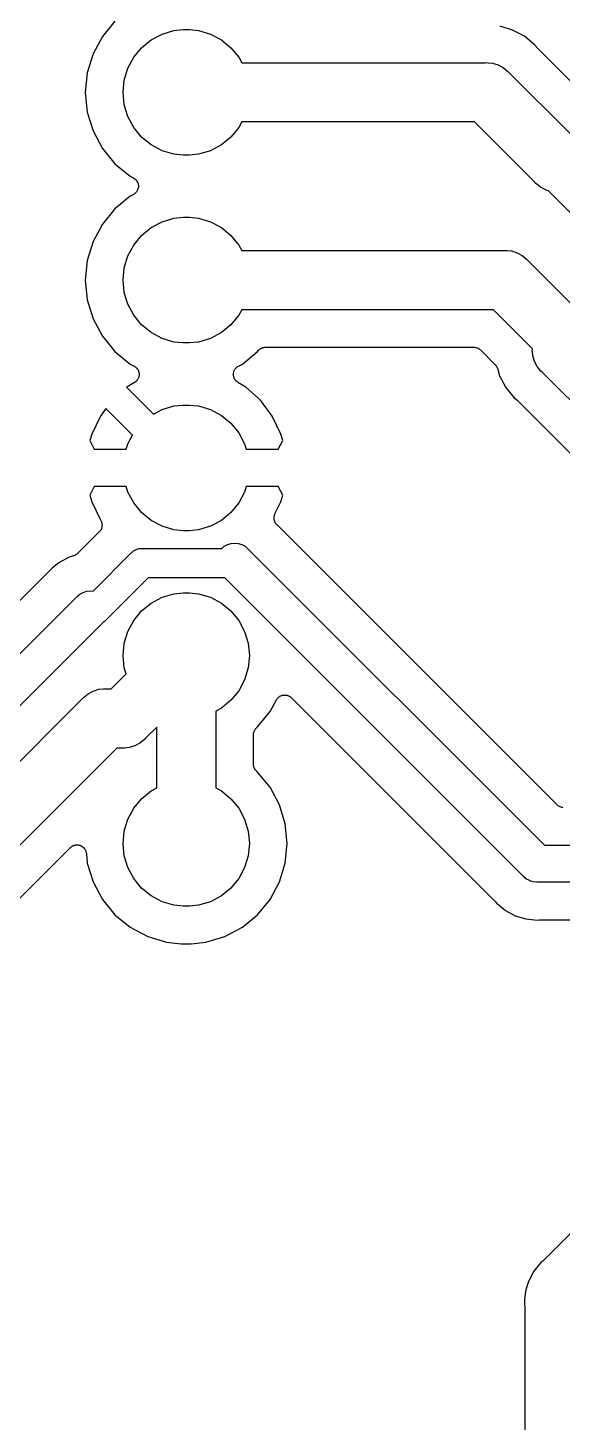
# Model space of a CAD drawing. Extents: x 77 to 164, y -183 to -59.
# Drawn here: x 130.7 to 137.92, y -118.07 to -99.2 of the extents above; entities that cross this region are included whole.
import ezdxf

# ---------------------------------------------------------------- set-up
doc = ezdxf.new("R2010")
doc.units = 0
doc.header["$MEASUREMENT"] = 0
doc.layers.add('BLACK', color=7, linetype='CONTINUOUS')

msp = doc.modelspace()

# ---------------------------------------------------------------- linework, layer by layer
at = {"layer": 'BLACK', "linetype": 'CONTINUOUS'}
for p, q in [((131.877, -99.1111), (131.707, -99.3179)), ((137.255, -99.2331), (137.084, -99.1811)), ((131.707, -99.3179), (131.581, -99.5538)), ((132.238, -99.4721), (132.367, -99.3658)), ((132.367, -99.3658), (132.515, -99.2869)), ((132.515, -99.2869), (132.675, -99.2383)), ((132.675, -99.2383), (132.8, -99.226)), ((132.8, -99.226), (132.884, -99.226)), ((132.884, -99.226), (133.009, -99.2383)), ((133.009, -99.2383), (133.169, -99.2869)), ((133.169, -99.2869), (133.317, -99.3658)), ((133.317, -99.3658), (133.446, -99.4721)), ((137.413, -99.3174), (137.255, -99.2331)), ((137.551, -99.4308), (137.413, -99.3174)), ((131.581, -99.5538), (131.504, -99.8098)), ((132.132, -99.6015), (132.238, -99.4721)), ((133.446, -99.4721), (133.552, -99.6015)), ((137.576, -99.4607), (137.551, -99.4308)), ((137.579, -99.4644), (137.576, -99.4607)), ((137.583, -99.4686), (137.579, -99.4644)), ((137.584, -99.4699), (137.583, -99.4686)), ((138.307, -100.193), (137.584, -99.4699)), ((132.004, -99.9094), (132.053, -99.7491)), ((132.053, -99.7491), (132.132, -99.6015)), ((133.552, -99.6015), (133.592, -99.676)), ((133.592, -99.676), (136.886, -99.676)), ((136.886, -99.676), (136.906, -99.6741)), ((136.906, -99.6741), (136.926, -99.676)), ((136.926, -99.676), (136.926, -99.676)), ((136.926, -99.676), (136.984, -99.6818)), ((136.984, -99.6818), (137.06, -99.7047)), ((137.06, -99.7047), (137.129, -99.7418)), ((137.129, -99.7418), (137.19, -99.7918)), ((131.504, -99.8098), (131.477, -100.076)), ((131.988, -100.076), (132.004, -99.9094)), ((137.19, -99.7918), (137.203, -99.8071)), ((137.203, -99.8071), (138.035, -100.639)), ((131.477, -100.076), (131.504, -100.342)), ((132.004, -100.243), (131.988, -100.076)), ((131.504, -100.342), (131.581, -100.598)), ((132.053, -100.403), (132.004, -100.243)), ((132.132, -100.551), (132.053, -100.403)), ((133.592, -100.476), (133.552, -100.551)), ((136.74, -100.476), (133.592, -100.476)), ((137.556, -101.292), (136.74, -100.476)), ((131.581, -100.598), (131.707, -100.834)), ((132.238, -100.68), (132.132, -100.551)), ((132.367, -100.786), (132.238, -100.68)), ((133.446, -100.68), (133.317, -100.786)), ((133.552, -100.551), (133.446, -100.68)), ((131.707, -100.834), (131.877, -101.041)), ((132.515, -100.865), (132.367, -100.786)), ((132.675, -100.914), (132.515, -100.865)), ((132.8, -100.926), (132.675, -100.914)), ((133.009, -100.914), (132.884, -100.926)), ((133.169, -100.865), (133.009, -100.914)), ((133.317, -100.786), (133.169, -100.865)), ((131.877, -101.041), (132.084, -101.211)), ((132.884, -100.926), (132.8, -100.926)), ((132.084, -101.211), (132.128, -101.234)), ((132.128, -101.234), (132.129, -101.235)), ((132.129, -101.235), (132.129, -101.235)), ((132.129, -101.235), (132.129, -101.235)), ((132.129, -101.235), (132.129, -101.235)), ((132.129, -101.235), (132.139, -101.242)), ((132.139, -101.242), (132.149, -101.249)), ((132.149, -101.249), (132.149, -101.249)), ((132.149, -101.249), (132.15, -101.249)), ((132.15, -101.249), (132.158, -101.258)), ((132.158, -101.258), (132.167, -101.266)), ((132.167, -101.266), (132.167, -101.266)), ((132.167, -101.266), (132.167, -101.267)), ((132.167, -101.267), (132.174, -101.277)), ((132.174, -101.277), (132.18, -101.287)), ((132.18, -101.287), (132.18, -101.287)), ((132.18, -101.287), (132.18, -101.287)), ((132.18, -101.287), (132.185, -101.299)), ((132.128, -101.458), (132.084, -101.481)), ((132.138, -101.451), (132.128, -101.458)), ((132.148, -101.445), (132.138, -101.451)), ((132.157, -101.436), (132.148, -101.444)), ((132.148, -101.444), (132.148, -101.444)), ((132.148, -101.444), (132.148, -101.445)), ((132.165, -101.427), (132.157, -101.436)), ((132.166, -101.427), (132.165, -101.427)), ((132.173, -101.417), (132.166, -101.427)), ((132.166, -101.427), (132.166, -101.427)), ((132.179, -101.407), (132.173, -101.417)), ((132.18, -101.406), (132.179, -101.406)), ((132.179, -101.406), (132.179, -101.407)), ((132.184, -101.395), (132.18, -101.406)), ((132.189, -101.384), (132.184, -101.395)), ((132.185, -101.299), (132.19, -101.31)), ((132.192, -101.371), (132.189, -101.383)), ((132.189, -101.383), (132.189, -101.384)), ((132.189, -101.384), (132.189, -101.384)), ((132.19, -101.31), (132.19, -101.31)), ((132.19, -101.31), (132.19, -101.31)), ((132.19, -101.31), (132.192, -101.322)), ((132.192, -101.322), (132.194, -101.334)), ((132.194, -101.36), (132.192, -101.371)), ((132.194, -101.334), (132.194, -101.334)), ((132.194, -101.334), (132.194, -101.335)), ((132.194, -101.335), (132.194, -101.347)), ((132.194, -101.347), (132.194, -101.359)), ((132.194, -101.359), (132.194, -101.359)), ((132.194, -101.359), (132.194, -101.36)), ((137.569, -101.307), (137.556, -101.292)), ((137.584, -101.32), (137.569, -101.307)), ((137.606, -101.338), (137.584, -101.32)), ((137.584, -101.32), (137.584, -101.32)), ((137.63, -101.357), (137.606, -101.338)), ((137.699, -101.394), (137.63, -101.357)), ((137.74, -101.407), (137.699, -101.394)), ((142.033, -105.7), (137.74, -101.407)), ((131.877, -101.651), (131.707, -101.858)), ((132.084, -101.481), (131.877, -101.651)), ((132.367, -101.906), (132.515, -101.827)), ((132.515, -101.827), (132.675, -101.778)), ((132.675, -101.778), (132.8, -101.766)), ((132.8, -101.766), (132.884, -101.766)), ((132.884, -101.766), (133.009, -101.778)), ((133.009, -101.778), (133.169, -101.827)), ((133.169, -101.827), (133.317, -101.906)), ((131.707, -101.858), (131.581, -102.094)), ((132.132, -102.141), (132.238, -102.012)), ((132.238, -102.012), (132.367, -101.906)), ((133.317, -101.906), (133.446, -102.012)), ((133.446, -102.012), (133.552, -102.141)), ((131.581, -102.094), (131.504, -102.35)), ((132.053, -102.289), (132.132, -102.141)), ((133.552, -102.141), (133.592, -102.216)), ((133.592, -102.216), (137.14, -102.216)), ((137.14, -102.216), (137.16, -102.214)), ((137.16, -102.214), (137.18, -102.216)), ((137.18, -102.216), (137.18, -102.216)), ((137.18, -102.216), (137.238, -102.222)), ((137.238, -102.222), (137.314, -102.245)), ((131.504, -102.35), (131.477, -102.616)), ((132.004, -102.449), (132.053, -102.289)), ((137.314, -102.245), (137.383, -102.282)), ((137.383, -102.282), (137.444, -102.332)), ((137.444, -102.332), (137.457, -102.347)), ((137.457, -102.347), (138.191, -103.081)), ((131.988, -102.616), (132.004, -102.449)), ((131.477, -102.616), (131.504, -102.882)), ((132.004, -102.783), (131.988, -102.616)), ((132.053, -102.943), (132.004, -102.783)), ((131.504, -102.882), (131.581, -103.138)), ((132.132, -103.091), (132.053, -102.943)), ((131.581, -103.138), (131.707, -103.374)), ((132.238, -103.22), (132.132, -103.091)), ((133.552, -103.091), (133.446, -103.22)), ((133.592, -103.016), (133.552, -103.091)), ((136.994, -103.016), (133.592, -103.016)), ((137.522, -103.544), (136.994, -103.016)), ((132.367, -103.326), (132.238, -103.22)), ((132.515, -103.405), (132.367, -103.326)), ((133.317, -103.326), (133.169, -103.405)), ((133.446, -103.22), (133.317, -103.326)), ((131.707, -103.374), (131.877, -103.581)), ((132.675, -103.454), (132.515, -103.405)), ((132.8, -103.466), (132.675, -103.454)), ((132.884, -103.466), (132.8, -103.466)), ((133.009, -103.454), (132.884, -103.466)), ((133.169, -103.405), (133.009, -103.454)), ((133.829, -103.557), (133.834, -103.552)), ((133.834, -103.552), (133.839, -103.549)), ((133.839, -103.549), (133.843, -103.545)), ((133.843, -103.545), (133.849, -103.542)), ((133.849, -103.542), (133.855, -103.538)), ((133.855, -103.538), (133.86, -103.536)), ((133.86, -103.536), (133.865, -103.534)), ((133.865, -103.534), (133.872, -103.532)), ((133.872, -103.532), (133.878, -103.529)), ((133.878, -103.529), (133.884, -103.528)), ((133.884, -103.528), (133.889, -103.526)), ((133.889, -103.526), (133.896, -103.526)), ((133.896, -103.526), (133.903, -103.524)), ((133.903, -103.524), (133.908, -103.525)), ((133.908, -103.525), (133.914, -103.524)), ((133.914, -103.524), (136.731, -103.524)), ((136.731, -103.524), (136.732, -103.524)), ((136.732, -103.524), (136.732, -103.524)), ((136.732, -103.524), (136.732, -103.524)), ((136.732, -103.524), (136.733, -103.524)), ((136.733, -103.524), (136.745, -103.525)), ((136.745, -103.525), (136.756, -103.527)), ((136.756, -103.527), (136.757, -103.527)), ((136.757, -103.527), (136.758, -103.527)), ((136.758, -103.527), (136.769, -103.53)), ((136.769, -103.53), (136.78, -103.534)), ((136.78, -103.534), (136.781, -103.534)), ((136.781, -103.534), (136.781, -103.534)), ((136.781, -103.534), (136.792, -103.54)), ((136.792, -103.54), (136.802, -103.545)), ((136.802, -103.545), (136.802, -103.546)), ((136.802, -103.546), (136.803, -103.546)), ((136.803, -103.546), (136.812, -103.554)), ((136.812, -103.554), (136.821, -103.561)), ((137.52, -103.563), (137.522, -103.544)), ((131.877, -103.581), (132.084, -103.751)), ((133.6, -103.751), (133.807, -103.581)), ((133.807, -103.581), (133.815, -103.57)), ((133.815, -103.57), (133.817, -103.569)), ((133.817, -103.569), (133.821, -103.565)), ((133.821, -103.565), (133.824, -103.561)), ((133.824, -103.561), (133.829, -103.557)), ((136.821, -103.561), (137.016, -103.756)), ((137.526, -103.627), (137.52, -103.563)), ((137.528, -103.641), (137.526, -103.627)), ((137.551, -103.717), (137.528, -103.641)), ((137.588, -103.786), (137.551, -103.717)), ((132.084, -103.751), (132.137, -103.779)), ((132.137, -103.779), (132.139, -103.78)), ((132.139, -103.78), (132.147, -103.785)), ((132.147, -103.785), (132.154, -103.79)), ((132.154, -103.79), (132.157, -103.792)), ((132.157, -103.792), (132.159, -103.794)), ((132.159, -103.794), (132.166, -103.801)), ((132.166, -103.801), (132.173, -103.807)), ((132.173, -103.807), (132.174, -103.81)), ((132.174, -103.81), (132.177, -103.812)), ((132.177, -103.812), (132.182, -103.82)), ((132.182, -103.82), (132.187, -103.827)), ((132.187, -103.827), (132.188, -103.83)), ((132.188, -103.83), (132.19, -103.833)), ((132.19, -103.833), (132.194, -103.841)), ((132.194, -103.841), (132.197, -103.849)), ((132.199, -103.929), (132.195, -103.937)), ((132.197, -103.849), (132.198, -103.853)), ((132.198, -103.853), (132.199, -103.856)), ((132.199, -103.856), (132.201, -103.865)), ((132.201, -103.923), (132.199, -103.926)), ((132.199, -103.926), (132.199, -103.929)), ((132.201, -103.865), (132.203, -103.874)), ((132.202, -103.914), (132.201, -103.923)), ((132.204, -103.905), (132.202, -103.914)), ((132.203, -103.874), (132.203, -103.877)), ((132.203, -103.877), (132.204, -103.88)), ((132.204, -103.88), (132.204, -103.889)), ((132.204, -103.889), (132.204, -103.898)), ((132.204, -103.898), (132.204, -103.902)), ((132.204, -103.902), (132.204, -103.905)), ((133.48, -103.878), (133.481, -103.875)), ((133.48, -103.887), (133.48, -103.878)), ((133.48, -103.897), (133.48, -103.887)), ((133.48, -103.9), (133.48, -103.897)), ((133.48, -103.903), (133.48, -103.9)), ((133.482, -103.912), (133.48, -103.903)), ((133.481, -103.872), (133.483, -103.863)), ((133.481, -103.875), (133.481, -103.872)), ((133.483, -103.921), (133.482, -103.912)), ((133.483, -103.863), (133.485, -103.854)), ((133.484, -103.924), (133.483, -103.921)), ((133.485, -103.927), (133.484, -103.924)), ((133.485, -103.854), (133.486, -103.851)), ((133.488, -103.936), (133.485, -103.927)), ((133.486, -103.851), (133.487, -103.848)), ((133.487, -103.848), (133.491, -103.84)), ((133.491, -103.84), (133.495, -103.831)), ((133.495, -103.831), (133.496, -103.828)), ((133.496, -103.828), (133.498, -103.825)), ((133.498, -103.825), (133.503, -103.818)), ((133.503, -103.818), (133.508, -103.81)), ((133.508, -103.81), (133.511, -103.808)), ((133.511, -103.808), (133.513, -103.806)), ((133.513, -103.806), (133.519, -103.799)), ((133.519, -103.799), (133.526, -103.793)), ((133.526, -103.793), (133.529, -103.791)), ((133.529, -103.791), (133.531, -103.789)), ((133.531, -103.789), (133.539, -103.784)), ((133.539, -103.784), (133.547, -103.779)), ((133.547, -103.779), (133.6, -103.751)), ((137.016, -103.756), (137.017, -103.757)), ((137.017, -103.757), (137.021, -103.762)), ((137.021, -103.762), (137.025, -103.766)), ((137.025, -103.766), (137.028, -103.771)), ((137.028, -103.771), (137.033, -103.777)), ((137.033, -103.777), (137.035, -103.782)), ((137.035, -103.782), (137.038, -103.786)), ((137.038, -103.786), (137.041, -103.793)), ((137.041, -103.793), (137.044, -103.799)), ((137.044, -103.799), (137.046, -103.804)), ((137.046, -103.804), (137.048, -103.809)), ((137.048, -103.809), (137.079, -103.912)), ((137.079, -103.912), (137.163, -104.07)), ((137.638, -103.847), (137.588, -103.786)), ((137.653, -103.86), (137.638, -103.847)), ((142.033, -108.24), (137.653, -103.86)), ((132.036, -104.064), (132.034, -104.065)), ((132.034, -104.065), (132.398, -104.429)), ((132.143, -104), (132.036, -104.064)), ((132.15, -103.995), (132.143, -104)), ((132.158, -103.99), (132.15, -103.995)), ((132.16, -103.988), (132.158, -103.99)), ((132.162, -103.986), (132.16, -103.988)), ((132.169, -103.979), (132.162, -103.986)), ((132.175, -103.972), (132.169, -103.979)), ((132.177, -103.97), (132.175, -103.972)), ((132.179, -103.967), (132.177, -103.97)), ((132.184, -103.959), (132.179, -103.967)), ((132.189, -103.952), (132.184, -103.959)), ((132.19, -103.949), (132.189, -103.952)), ((132.192, -103.946), (132.19, -103.949)), ((132.195, -103.937), (132.192, -103.946)), ((133.491, -103.945), (133.488, -103.936)), ((133.493, -103.947), (133.491, -103.945)), ((133.494, -103.95), (133.493, -103.947)), ((133.499, -103.958), (133.494, -103.95)), ((133.504, -103.966), (133.499, -103.958)), ((133.506, -103.968), (133.504, -103.966)), ((133.508, -103.971), (133.506, -103.968)), ((133.514, -103.978), (133.508, -103.971)), ((133.52, -103.984), (133.514, -103.978)), ((133.523, -103.986), (133.52, -103.984)), ((133.525, -103.989), (133.523, -103.986)), ((133.533, -103.994), (133.525, -103.989)), ((133.54, -103.999), (133.533, -103.994)), ((133.541, -104), (133.54, -103.999)), ((133.648, -104.064), (133.541, -104)), ((133.845, -104.242), (133.648, -104.064)), ((137.163, -104.07), (137.277, -104.208)), ((132.675, -104.318), (132.8, -104.306)), ((132.8, -104.306), (132.884, -104.306)), ((132.884, -104.306), (133.009, -104.318)), ((134.004, -104.455), (133.845, -104.242)), ((137.277, -104.208), (137.307, -104.233)), ((137.307, -104.233), (137.308, -104.234)), ((137.308, -104.234), (137.312, -104.238)), ((137.312, -104.238), (137.316, -104.241)), ((137.316, -104.241), (141.164, -108.089)), ((131.68, -104.455), (131.564, -104.698)), ((131.756, -104.353), (131.68, -104.455)), ((132.115, -104.712), (131.756, -104.353)), ((132.398, -104.429), (132.515, -104.367)), ((132.515, -104.367), (132.675, -104.318)), ((133.009, -104.318), (133.169, -104.367)), ((133.169, -104.367), (133.317, -104.446)), ((133.317, -104.446), (133.446, -104.552)), ((134.12, -104.698), (134.004, -104.455)), ((133.446, -104.552), (133.552, -104.681)), ((133.552, -104.681), (133.631, -104.829)), ((131.564, -104.698), (131.537, -104.786)), ((131.537, -104.786), (131.598, -104.902)), ((132.031, -104.902), (132.053, -104.829)), ((132.053, -104.829), (132.115, -104.712)), ((133.631, -104.829), (133.653, -104.902)), ((134.086, -104.902), (134.147, -104.786)), ((134.147, -104.786), (134.12, -104.698)), ((131.598, -104.902), (132.031, -104.902)), ((133.653, -104.902), (134.086, -104.902)), ((131.598, -105.41), (131.537, -105.526)), ((132.031, -105.41), (131.598, -105.41)), ((132.053, -105.483), (132.031, -105.41)), ((133.653, -105.41), (133.631, -105.483)), ((134.086, -105.41), (133.653, -105.41)), ((134.147, -105.526), (134.086, -105.41)), ((131.537, -105.526), (131.564, -105.614)), ((131.564, -105.614), (131.68, -105.858)), ((132.132, -105.631), (132.053, -105.483)), ((133.631, -105.483), (133.552, -105.631)), ((134.041, -105.78), (134.12, -105.614)), ((134.12, -105.614), (134.147, -105.526)), ((132.238, -105.76), (132.132, -105.631)), ((132.367, -105.866), (132.238, -105.76)), ((133.446, -105.76), (133.317, -105.866)), ((133.552, -105.631), (133.446, -105.76)), ((134.029, -105.827), (134.031, -105.818)), ((134.031, -105.818), (134.032, -105.808)), ((134.032, -105.806), (134.033, -105.803)), ((134.032, -105.808), (134.032, -105.806)), ((134.033, -105.803), (134.036, -105.794)), ((134.036, -105.794), (134.039, -105.785)), ((134.039, -105.785), (134.04, -105.782)), ((134.04, -105.782), (134.041, -105.78)), ((131.682, -106.002), (131.676, -106.009)), ((131.68, -105.858), (131.681, -105.859)), ((131.681, -105.859), (131.682, -105.861)), ((131.682, -105.861), (131.687, -105.869)), ((131.683, -105.999), (131.682, -106.002)), ((131.685, -105.997), (131.683, -105.999)), ((131.689, -105.988), (131.685, -105.997)), ((131.687, -105.869), (131.692, -105.878)), ((131.694, -105.98), (131.689, -105.988)), ((131.692, -105.878), (131.693, -105.88)), ((131.693, -105.88), (131.694, -105.883)), ((131.694, -105.883), (131.697, -105.892)), ((131.696, -105.974), (131.694, -105.977)), ((131.694, -105.977), (131.694, -105.98)), ((131.698, -105.965), (131.696, -105.974)), ((131.697, -105.892), (131.7, -105.901)), ((131.701, -105.956), (131.698, -105.965)), ((131.7, -105.901), (131.7, -105.904)), ((131.7, -105.904), (131.701, -105.907)), ((131.701, -105.907), (131.702, -105.916)), ((131.702, -105.95), (131.701, -105.953)), ((131.701, -105.953), (131.701, -105.956)), ((131.702, -105.916), (131.703, -105.926)), ((131.703, -105.931), (131.702, -105.941)), ((131.702, -105.941), (131.702, -105.95)), ((131.703, -105.926), (131.703, -105.929)), ((131.703, -105.929), (131.703, -105.931)), ((132.515, -105.945), (132.367, -105.866)), ((132.675, -105.994), (132.515, -105.945)), ((132.8, -106.006), (132.675, -105.994)), ((132.884, -106.006), (132.8, -106.006)), ((133.009, -105.994), (132.884, -106.006)), ((133.169, -105.945), (133.009, -105.994)), ((133.317, -105.866), (133.169, -105.945)), ((134.029, -105.83), (134.029, -105.827)), ((134.029, -105.833), (134.029, -105.83)), ((134.03, -105.843), (134.029, -105.833)), ((134.03, -105.852), (134.03, -105.843)), ((134.031, -105.855), (134.03, -105.852)), ((134.031, -105.858), (134.031, -105.855)), ((134.034, -105.867), (134.031, -105.858)), ((134.036, -105.876), (134.034, -105.867)), ((134.037, -105.879), (134.036, -105.876)), ((134.038, -105.881), (134.037, -105.879)), ((134.042, -105.89), (134.038, -105.881)), ((134.046, -105.899), (134.042, -105.89)), ((134.048, -105.901), (134.046, -105.899)), ((134.049, -105.903), (134.048, -105.901)), ((134.055, -105.911), (134.049, -105.903)), ((134.061, -105.919), (134.055, -105.911)), ((134.063, -105.921), (134.061, -105.919)), ((134.065, -105.923), (134.063, -105.921)), ((134.066, -105.924), (134.065, -105.923)), ((137.858, -109.716), (134.066, -105.924)), ((131.666, -106.021), (131.37, -106.316)), ((131.668, -106.018), (131.666, -106.021)), ((131.67, -106.017), (131.668, -106.018)), ((131.676, -106.009), (131.67, -106.017)), ((133.356, -106.217), (133.4, -106.194)), ((133.4, -106.194), (133.447, -106.18)), ((133.447, -106.18), (133.496, -106.175)), ((133.496, -106.175), (133.545, -106.18)), ((133.545, -106.18), (133.592, -106.194)), ((133.592, -106.194), (133.636, -106.217)), ((131.251, -106.368), (131.119, -106.439)), ((131.318, -106.348), (131.251, -106.368)), ((131.323, -106.346), (131.318, -106.348)), ((131.328, -106.344), (131.323, -106.346)), ((131.334, -106.341), (131.328, -106.344)), ((131.34, -106.338), (131.334, -106.341)), ((131.345, -106.335), (131.34, -106.338)), ((131.35, -106.333), (131.345, -106.335)), ((131.355, -106.329), (131.35, -106.333)), ((131.361, -106.325), (131.355, -106.329)), ((131.365, -106.321), (131.361, -106.325)), ((131.369, -106.317), (131.365, -106.321)), ((131.37, -106.316), (131.369, -106.317)), ((131.581, -106.825), (132.094, -106.312)), ((132.094, -106.312), (132.1, -106.304)), ((132.1, -106.304), (132.109, -106.296)), ((132.109, -106.296), (132.13, -106.279)), ((132.13, -106.279), (132.165, -106.26)), ((132.165, -106.26), (132.203, -106.249)), ((132.203, -106.249), (132.242, -106.245)), ((132.242, -106.245), (132.252, -106.246)), ((132.252, -106.246), (133.321, -106.246)), ((133.321, -106.246), (133.356, -106.217)), ((133.636, -106.217), (133.664, -106.241)), ((133.664, -106.241), (137.685, -110.261)), ((131.032, -106.51), (126.577, -110.965)), ((131.119, -106.439), (131.032, -106.51)), ((132.325, -106.646), (131.764, -107.206)), ((133.362, -106.646), (132.325, -106.646)), ((137.396, -110.679), (133.362, -106.646)), ((126.75, -111.51), (131.374, -106.887)), ((131.374, -106.887), (131.402, -106.863)), ((131.402, -106.863), (131.446, -106.84)), ((131.446, -106.84), (131.493, -106.826)), ((131.493, -106.826), (131.542, -106.821)), ((131.542, -106.821), (131.581, -106.825)), ((132.367, -106.986), (132.515, -106.907)), ((132.515, -106.907), (132.675, -106.858)), ((132.675, -106.858), (132.8, -106.846)), ((132.8, -106.846), (132.884, -106.846)), ((132.884, -106.846), (133.009, -106.858)), ((133.009, -106.858), (133.169, -106.907)), ((133.169, -106.907), (133.317, -106.986)), ((132.132, -107.221), (132.238, -107.092)), ((132.238, -107.092), (132.367, -106.986)), ((133.317, -106.986), (133.446, -107.092)), ((133.446, -107.092), (133.552, -107.221)), ((131.727, -107.24), (127.039, -111.928)), ((131.73, -107.238), (131.727, -107.24)), ((131.758, -107.214), (131.73, -107.238)), ((131.764, -107.206), (131.758, -107.214)), ((132.053, -107.369), (132.132, -107.221)), ((133.552, -107.221), (133.631, -107.369)), ((132.004, -107.529), (132.053, -107.369)), ((133.631, -107.369), (133.68, -107.529)), ((131.988, -107.696), (132.004, -107.529)), ((132.004, -107.863), (131.988, -107.696)), ((133.68, -107.529), (133.696, -107.696)), ((133.696, -107.696), (133.68, -107.863)), ((132.029, -107.943), (132.004, -107.863)), ((133.68, -107.863), (133.631, -108.023)), ((131.826, -108.146), (132.029, -107.943)), ((133.631, -108.023), (133.552, -108.171)), ((131.441, -108.277), (131.454, -108.262)), ((131.454, -108.262), (131.469, -108.249)), ((131.469, -108.249), (131.515, -108.212)), ((131.469, -108.249), (131.469, -108.249)), ((131.515, -108.212), (131.517, -108.211)), ((131.517, -108.211), (131.584, -108.175)), ((131.584, -108.175), (131.66, -108.152)), ((131.66, -108.152), (131.718, -108.146)), ((131.718, -108.146), (131.738, -108.144)), ((131.738, -108.144), (131.758, -108.146)), ((131.758, -108.146), (131.826, -108.146)), ((133.552, -108.171), (133.446, -108.3)), ((134.076, -108.273), (134.081, -108.269)), ((134.081, -108.269), (134.084, -108.265)), ((134.084, -108.265), (134.089, -108.261)), ((134.089, -108.261), (134.094, -108.256)), ((134.094, -108.256), (134.099, -108.253)), ((134.099, -108.253), (134.104, -108.249)), ((134.104, -108.249), (134.109, -108.246)), ((134.109, -108.246), (134.115, -108.242)), ((134.115, -108.242), (134.12, -108.24)), ((134.12, -108.24), (134.126, -108.238)), ((134.126, -108.238), (134.132, -108.236)), ((134.132, -108.236), (134.138, -108.233)), ((134.138, -108.233), (134.144, -108.232)), ((134.144, -108.232), (134.149, -108.23)), ((134.149, -108.23), (134.156, -108.23)), ((134.156, -108.23), (134.162, -108.229)), ((134.162, -108.229), (134.168, -108.229)), ((134.168, -108.229), (134.174, -108.228)), ((134.174, -108.228), (134.181, -108.229)), ((134.181, -108.229), (134.187, -108.229)), ((134.187, -108.229), (134.193, -108.23)), ((134.193, -108.23), (134.199, -108.231)), ((134.199, -108.231), (134.205, -108.233)), ((134.205, -108.233), (134.211, -108.234)), ((134.211, -108.234), (134.217, -108.236)), ((134.217, -108.236), (134.222, -108.238)), ((134.222, -108.238), (134.228, -108.241)), ((134.228, -108.241), (134.234, -108.244)), ((134.234, -108.244), (134.239, -108.247)), ((134.239, -108.247), (134.244, -108.25)), ((134.244, -108.25), (134.249, -108.254)), ((134.249, -108.254), (134.255, -108.257)), ((134.255, -108.257), (134.259, -108.262)), ((134.259, -108.262), (134.263, -108.265)), ((134.263, -108.265), (137.014, -111.016)), ((124.04, -115.678), (131.441, -108.277)), ((133.317, -108.406), (133.242, -108.446)), ((133.242, -108.446), (133.242, -109.486)), ((133.446, -108.3), (133.317, -108.406)), ((133.807, -108.661), (133.977, -108.454)), ((133.977, -108.454), (134.062, -108.295)), ((134.062, -108.294), (134.066, -108.289)), ((134.062, -108.295), (134.062, -108.294)), ((134.066, -108.289), (134.068, -108.284)), ((134.068, -108.284), (134.073, -108.279)), ((134.073, -108.279), (134.076, -108.273)), ((132.276, -108.83), (132.215, -108.88)), ((132.289, -108.815), (132.276, -108.83)), ((132.442, -108.662), (132.289, -108.815)), ((132.442, -109.486), (132.442, -108.662)), ((133.75, -108.766), (133.751, -108.76)), ((133.75, -108.768), (133.75, -108.766)), ((133.75, -109.164), (133.75, -108.768)), ((133.751, -108.755), (133.752, -108.748)), ((133.751, -108.76), (133.751, -108.755)), ((133.752, -108.748), (133.753, -108.741)), ((133.753, -108.741), (133.754, -108.736)), ((133.754, -108.736), (133.756, -108.73)), ((133.756, -108.73), (133.758, -108.724)), ((133.758, -108.724), (133.76, -108.718)), ((133.76, -108.718), (133.763, -108.713)), ((133.763, -108.713), (133.765, -108.708)), ((133.765, -108.708), (133.769, -108.702)), ((133.769, -108.702), (133.772, -108.696)), ((133.772, -108.696), (133.776, -108.692)), ((133.776, -108.692), (133.779, -108.687)), ((133.779, -108.687), (133.784, -108.682)), ((133.784, -108.682), (133.788, -108.677)), ((133.788, -108.677), (133.792, -108.673)), ((133.792, -108.673), (133.796, -108.669)), ((133.796, -108.669), (133.807, -108.661)), ((131.904, -108.946), (124.503, -116.347)), ((131.972, -108.946), (131.904, -108.946)), ((131.992, -108.948), (131.972, -108.946)), ((132.012, -108.946), (131.992, -108.948)), ((132.07, -108.94), (132.012, -108.946)), ((132.012, -108.946), (132.012, -108.946)), ((132.146, -108.917), (132.07, -108.94)), ((132.215, -108.88), (132.146, -108.917)), ((133.751, -109.17), (133.75, -109.164)), ((133.75, -109.175), (133.751, -109.17)), ((133.752, -109.182), (133.75, -109.175)), ((133.752, -109.189), (133.752, -109.182)), ((133.754, -109.194), (133.752, -109.189)), ((133.755, -109.2), (133.754, -109.194)), ((133.758, -109.206), (133.755, -109.2)), ((133.76, -109.213), (133.758, -109.206)), ((133.762, -109.218), (133.76, -109.213)), ((133.764, -109.223), (133.762, -109.218)), ((133.768, -109.229), (133.764, -109.223)), ((133.771, -109.235), (133.768, -109.229)), ((133.775, -109.239), (133.771, -109.235)), ((133.778, -109.244), (133.775, -109.239)), ((133.783, -109.249), (133.778, -109.244)), ((133.787, -109.254), (133.783, -109.249)), ((133.791, -109.257), (133.787, -109.254)), ((133.795, -109.261), (133.791, -109.257)), ((133.796, -109.263), (133.795, -109.261)), ((133.807, -109.271), (133.796, -109.263)), ((133.977, -109.478), (133.807, -109.271)), ((132.238, -109.632), (132.367, -109.526)), ((132.367, -109.526), (132.442, -109.486)), ((133.242, -109.486), (133.317, -109.526)), ((133.317, -109.526), (133.446, -109.632)), ((134.103, -109.714), (133.977, -109.478)), ((132.053, -109.909), (132.132, -109.761)), ((132.132, -109.761), (132.238, -109.632)), ((133.446, -109.632), (133.552, -109.761)), ((133.552, -109.761), (133.631, -109.909)), ((134.18, -109.97), (134.103, -109.714)), ((137.867, -109.723), (137.858, -109.716)), ((137.876, -109.731), (137.867, -109.723)), ((137.877, -109.732), (137.876, -109.731)), ((137.876, -109.731), (137.876, -109.731)), ((137.887, -109.737), (137.877, -109.732)), ((137.898, -109.743), (137.887, -109.737)), ((137.899, -109.743), (137.898, -109.743)), ((137.898, -109.743), (137.898, -109.743)), ((137.91, -109.747), (137.899, -109.743)), ((137.921, -109.75), (137.91, -109.747)), ((137.922, -109.75), (137.921, -109.75)), ((137.934, -109.752), (137.922, -109.75)), ((137.922, -109.75), (137.922, -109.75)), ((132.004, -110.069), (132.053, -109.909)), ((133.631, -109.909), (133.68, -110.069)), ((131.988, -110.236), (132.004, -110.069)), ((133.68, -110.069), (133.696, -110.236)), ((134.207, -110.236), (134.18, -109.97)), ((124.884, -116.684), (131.275, -110.294)), ((131.275, -110.294), (131.276, -110.292)), ((131.276, -110.292), (131.28, -110.289)), ((131.28, -110.289), (131.285, -110.284)), ((131.285, -110.284), (131.29, -110.281)), ((131.29, -110.281), (131.295, -110.277)), ((131.295, -110.277), (131.3, -110.274)), ((131.3, -110.274), (131.305, -110.271)), ((131.305, -110.271), (131.311, -110.268)), ((131.311, -110.268), (131.317, -110.265)), ((131.317, -110.265), (131.323, -110.264)), ((131.323, -110.264), (131.328, -110.262)), ((131.328, -110.262), (131.335, -110.26)), ((131.335, -110.26), (131.341, -110.259)), ((131.341, -110.259), (131.347, -110.258)), ((131.347, -110.258), (131.353, -110.257)), ((131.353, -110.257), (131.359, -110.257)), ((131.359, -110.257), (131.366, -110.256)), ((131.366, -110.256), (131.372, -110.257)), ((131.372, -110.257), (131.378, -110.257)), ((131.378, -110.257), (131.384, -110.258)), ((131.384, -110.258), (131.39, -110.259)), ((131.39, -110.259), (131.396, -110.261)), ((131.396, -110.261), (131.402, -110.262)), ((131.402, -110.262), (131.408, -110.265)), ((131.408, -110.265), (131.414, -110.266)), ((131.414, -110.266), (131.419, -110.269)), ((131.419, -110.269), (131.425, -110.272)), ((131.425, -110.272), (131.43, -110.275)), ((131.43, -110.275), (131.436, -110.278)), ((131.436, -110.278), (131.44, -110.282)), ((131.44, -110.282), (131.445, -110.285)), ((131.445, -110.285), (131.45, -110.29)), ((131.45, -110.29), (131.455, -110.294)), ((131.455, -110.294), (131.459, -110.299)), ((131.459, -110.299), (131.463, -110.303)), ((131.463, -110.303), (131.466, -110.308)), ((131.466, -110.308), (131.47, -110.313)), ((131.47, -110.313), (131.473, -110.319)), ((131.473, -110.319), (131.476, -110.324)), ((131.476, -110.324), (131.479, -110.33)), ((131.479, -110.33), (131.482, -110.335)), ((131.482, -110.335), (131.484, -110.341)), ((131.484, -110.341), (131.486, -110.347)), ((132.004, -110.403), (131.988, -110.236)), ((133.696, -110.236), (133.68, -110.403)), ((134.18, -110.502), (134.207, -110.236)), ((137.685, -110.261), (143.13, -110.261)), ((131.486, -110.347), (131.487, -110.353)), ((131.487, -110.353), (131.489, -110.359)), ((131.489, -110.359), (131.49, -110.365)), ((131.49, -110.365), (131.491, -110.371)), ((131.491, -110.371), (131.504, -110.502)), ((131.504, -110.502), (131.581, -110.758)), ((132.053, -110.563), (132.004, -110.403)), ((133.68, -110.403), (133.631, -110.563)), ((134.103, -110.758), (134.18, -110.502)), ((132.132, -110.711), (132.053, -110.563)), ((132.238, -110.84), (132.132, -110.711)), ((133.552, -110.711), (133.446, -110.84)), ((133.631, -110.563), (133.552, -110.711)), ((137.403, -110.689), (137.396, -110.679)), ((137.441, -110.72), (137.403, -110.689)), ((137.472, -110.736), (137.441, -110.72)), ((131.581, -110.758), (131.707, -110.994)), ((132.367, -110.946), (132.238, -110.84)), ((133.446, -110.84), (133.317, -110.946)), ((133.977, -110.994), (134.103, -110.758)), ((137.485, -110.743), (137.472, -110.736)), ((137.532, -110.757), (137.485, -110.743)), ((137.581, -110.762), (137.532, -110.757)), ((137.593, -110.761), (137.581, -110.762)), ((143.13, -110.761), (137.593, -110.761)), ((131.707, -110.994), (131.877, -111.201)), ((132.515, -111.025), (132.367, -110.946)), ((132.675, -111.074), (132.515, -111.025)), ((132.8, -111.086), (132.675, -111.074)), ((132.884, -111.086), (132.8, -111.086)), ((133.009, -111.074), (132.884, -111.086)), ((133.169, -111.025), (133.009, -111.074)), ((133.317, -110.946), (133.169, -111.025)), ((133.807, -111.201), (133.977, -110.994)), ((137.014, -111.016), (137.016, -111.018)), ((137.016, -111.018), (137.019, -111.022)), ((137.019, -111.022), (137.023, -111.025)), ((137.023, -111.025), (137.042, -111.05)), ((137.042, -111.05), (137.067, -111.069)), ((137.067, -111.069), (137.067, -111.069)), ((137.067, -111.069), (137.102, -111.099)), ((137.102, -111.099), (137.158, -111.144)), ((131.877, -111.201), (132.084, -111.371)), ((133.6, -111.371), (133.807, -111.201)), ((137.158, -111.144), (137.29, -111.215)), ((137.29, -111.215), (137.432, -111.258)), ((137.432, -111.258), (137.55, -111.27)), ((137.55, -111.27), (137.55, -111.27)), ((137.55, -111.27), (137.581, -111.273)), ((137.581, -111.273), (137.612, -111.27)), ((137.612, -111.27), (137.614, -111.269)), ((137.614, -111.269), (137.619, -111.27)), ((137.619, -111.27), (137.624, -111.269)), ((137.624, -111.269), (141.973, -111.269)), ((132.084, -111.371), (132.32, -111.497)), ((133.364, -111.497), (133.6, -111.371)), ((132.32, -111.497), (132.576, -111.574)), ((132.576, -111.574), (132.775, -111.594)), ((132.775, -111.594), (132.909, -111.594)), ((132.909, -111.594), (133.108, -111.574)), ((133.108, -111.574), (133.364, -111.497)), ((142.063, -111.486), (137.671, -115.878)), ((137.637, -115.906), (137.543, -116.022)), ((137.662, -115.887), (137.637, -115.906)), ((137.665, -115.883), (137.662, -115.887)), ((137.669, -115.88), (137.665, -115.883)), ((137.671, -115.878), (137.669, -115.88)), ((137.472, -116.154), (137.456, -116.206)), ((137.543, -116.022), (137.472, -116.154)), ((137.429, -116.296), (137.417, -116.414)), ((137.456, -116.206), (137.429, -116.296)), ((137.417, -116.414), (137.414, -116.445)), ((137.414, -116.445), (137.417, -116.476)), ((137.417, -116.414), (137.417, -116.414)), ((137.417, -116.476), (137.418, -116.478)), ((137.418, -116.478), (137.417, -116.483)), ((137.417, -116.483), (137.418, -116.488)), ((137.418, -116.488), (137.418, -121.623))]:
    msp.add_line(p, q, dxfattribs=at)

doc.saveas('drawing.dxf')
